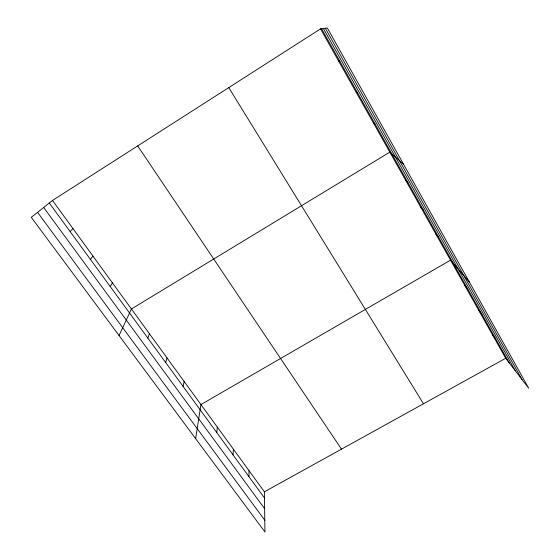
<?xml version="1.0" encoding="UTF-8"?>
<svg xmlns="http://www.w3.org/2000/svg" width="560" height="560" viewBox="0 0 560 560"><rect width="100%" height="100%" fill="white"/><g stroke="black" fill="none" stroke-linecap="round" stroke-linejoin="round"><path stroke-width="0.84" d="M248.934 476.658L249.06 470.715M233.03 454.867L233.373 449.155M216.769 432.572L217.343 427.105M195.636 438.655L200.942 404.558L450.527 260.148L469.364 282.03M183.099 386.428L184.163 381.486M165.669 362.53L166.992 357.875M147.819 338.072L149.415 333.711M119.056 335.531L131.425 308.973L389.816 152.138L403.424 164.066M110.236 286.552L112.427 282.849M90.44 259.42L92.953 256.074M70.126 231.574L72.982 228.62M52.493 200.445L31.283 217.329L264.95 532L264.397 491.813L52.493 200.445L320.523 28.868L327.362 28L528.717 388.199L505.687 358.281L320.523 28.868M264.397 491.813L505.687 358.281M338.548 60.928L339.857 61.327M356.09 92.141L357.665 93.03M373.177 122.535L375.004 123.893M405.559 180.145L407.841 182.364M420.917 207.466L423.402 210.077M435.897 234.129L438.578 237.104M464.807 285.551L467.845 289.219M478.751 310.366L481.957 314.342M492.373 334.6L495.74 338.884M37.555 212.338L264.789 520.226M43.666 207.473L264.628 508.669M49.28 203.007L264.481 497.973M137.697 145.901L341.488 449.148M228.767 87.605L423.486 403.774M325.332 28.259L521.948 379.414M323.365 28.504L515.326 370.804M321.559 28.735L509.201 362.852"/></g></svg>
